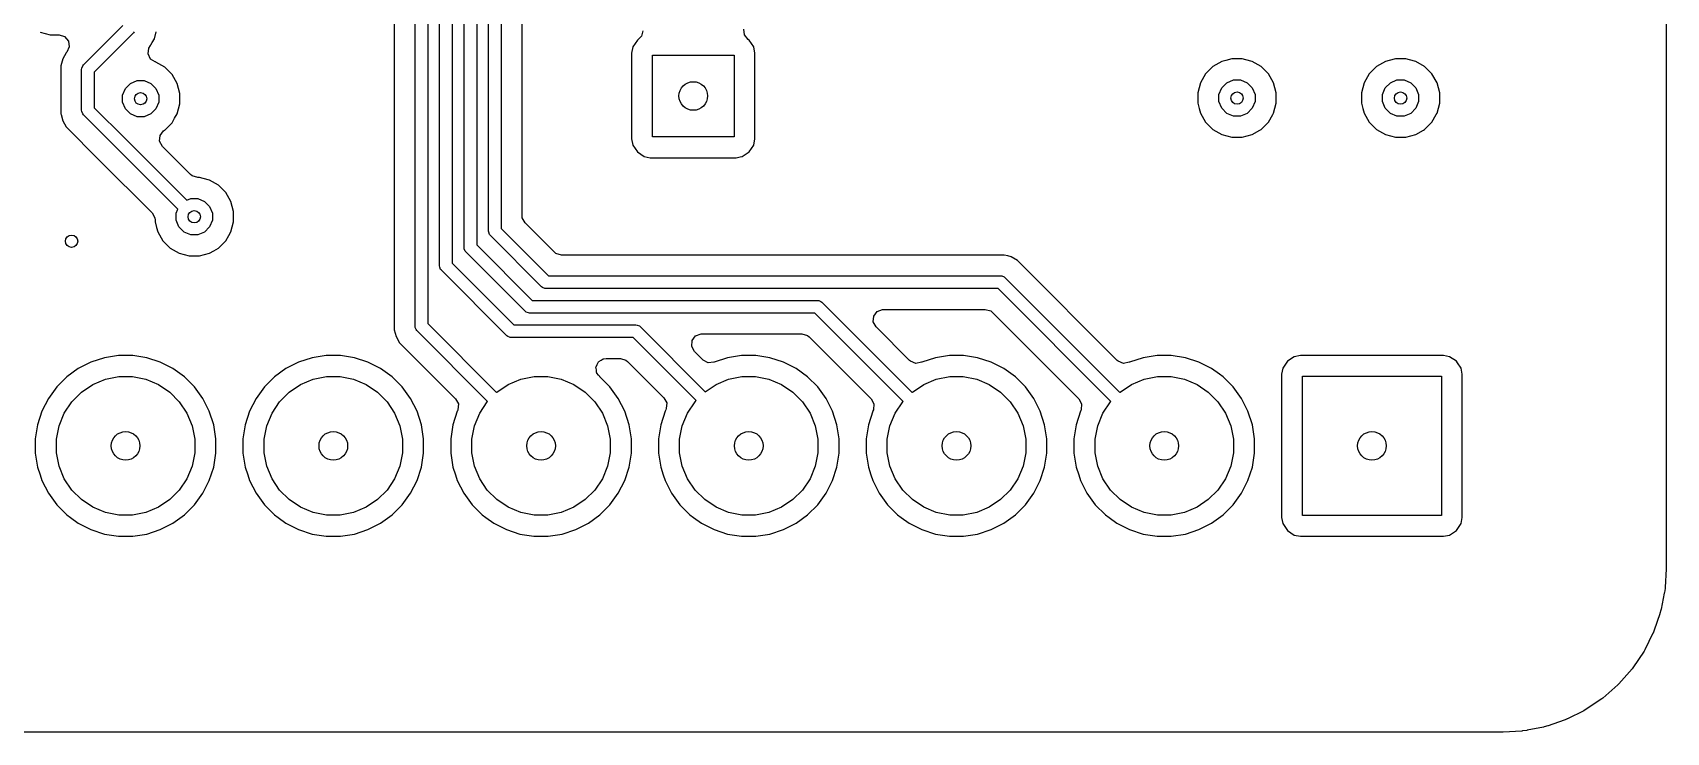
# Model space of a CAD drawing. Extents: x 2.09 to 4.51, y -4.8 to -2.93.
# Drawn here: x 3.721 to 4.508, y -4.803 to -4.467 of the extents above; entities that cross this region are included whole.
import ezdxf

# ---------------------------------------------------------------- set-up
doc = ezdxf.new("R2010")
doc.units = 0
doc.header["$MEASUREMENT"] = 0
doc.layers.add('BLACK', color=7, linetype='CONTINUOUS')

msp = doc.modelspace()

# ---------------------------------------------------------------- linework, layer by layer
at = {"layer": 'BLACK', "linetype": 'CONTINUOUS'}
for p, q in [((4.50785, -3.01197), (4.50785, -4.72425)), ((3.94087, -4.56203), (3.94087, -4.06723)), ((3.94697, -4.06597), (3.94697, -4.56077)), ((3.92908, -4.56992), (3.92908, -4.08693)), ((3.93518, -4.08567), (3.93518, -4.56866)), ((3.91728, -4.57874), (3.91728, -4.10664)), ((3.92339, -4.10537), (3.92339, -4.57748)), ((3.90549, -4.60776), (3.90549, -4.12634)), ((3.91159, -4.12508), (3.91159, -4.60649)), ((3.95699, -4.55456), (3.95699, -4.20705)), ((3.89547, -4.35094), (3.89547, -4.60604)), ((3.725, -4.46641), (3.7298, -4.4677)), ((3.74587, -4.48209), (3.76474, -4.46322)), ((3.76995, -4.46665), (3.75108, -4.48552)), ((3.77033, -4.46618), (3.76995, -4.46665)), ((3.77998, -4.46953), (3.78087, -4.46621)), ((4.01516, -4.46563), (4.01442, -4.46832)), ((4.06409, -4.4677), (4.06374, -4.46492)), ((3.7298, -4.4677), (3.7298, -4.4677)), ((3.7298, -4.4677), (3.73413, -4.4677)), ((3.73413, -4.4677), (3.73681, -4.46848)), ((3.73681, -4.46848), (3.73864, -4.4706)), ((3.73904, -4.47336), (3.73787, -4.47591)), ((3.73864, -4.4706), (3.73904, -4.47336)), ((3.77696, -4.47675), (3.77729, -4.47398)), ((3.77729, -4.47398), (3.77809, -4.4728)), ((3.77806, -4.47277), (3.77825, -4.47251)), ((3.77809, -4.4728), (3.77806, -4.47277)), ((3.77825, -4.47251), (3.77891, -4.47138)), ((3.77891, -4.47138), (3.77998, -4.46953)), ((4.01029, -4.47345), (4.00971, -4.47638)), ((4.01251, -4.47014), (4.01029, -4.47345)), ((4.01295, -4.46984), (4.01251, -4.47014)), ((4.01442, -4.46832), (4.01295, -4.46984)), ((4.06588, -4.46984), (4.06409, -4.4677)), ((4.06632, -4.47014), (4.06588, -4.46984)), ((4.06854, -4.47345), (4.06632, -4.47014)), ((4.06912, -4.47638), (4.06854, -4.47345)), ((3.73497, -4.48249), (3.73496, -4.48253)), ((3.73496, -4.48253), (3.73496, -4.50566)), ((3.73585, -4.47921), (3.73497, -4.48249)), ((3.73757, -4.47623), (3.73585, -4.47921)), ((3.73585, -4.47921), (3.73585, -4.47921)), ((3.73763, -4.47617), (3.73757, -4.47623)), ((3.73757, -4.47623), (3.73757, -4.47623)), ((3.73787, -4.47591), (3.73763, -4.47617)), ((3.74504, -4.48366), (3.74549, -4.48256)), ((3.74549, -4.48256), (3.74587, -4.48209)), ((3.77818, -4.47927), (3.77696, -4.47675)), ((3.78038, -4.48061), (3.77818, -4.47927)), ((3.78037, -4.48062), (3.78038, -4.48061)), ((3.78049, -4.48067), (3.78037, -4.48062)), ((3.78057, -4.48072), (3.78049, -4.48067)), ((3.78067, -4.48075), (3.78057, -4.48072)), ((3.78498, -4.48323), (3.78067, -4.48075)), ((3.78067, -4.48075), (3.78067, -4.48075)), ((4.00971, -4.47638), (4.00971, -4.51772)), ((4.01973, -4.51673), (4.01973, -4.47736)), ((4.01973, -4.47736), (4.0591, -4.47736)), ((4.0591, -4.47736), (4.0591, -4.51673)), ((4.06912, -4.49555), (4.06912, -4.47638)), ((4.06912, -4.47638), (4.06912, -4.47638)), ((4.06912, -4.47638), (4.06912, -4.47638)), ((4.29389, -4.48044), (4.28959, -4.48293)), ((4.29576, -4.47994), (4.29389, -4.48044)), ((4.2987, -4.47915), (4.29576, -4.47994)), ((4.30367, -4.47915), (4.2987, -4.47915)), ((4.3079, -4.48029), (4.30367, -4.47915)), ((4.30847, -4.48044), (4.3079, -4.48029)), ((4.31277, -4.48293), (4.30847, -4.48044)), ((4.37263, -4.48044), (4.36833, -4.48293)), ((4.3745, -4.47994), (4.37263, -4.48044)), ((4.37744, -4.47915), (4.3745, -4.47994)), ((4.38241, -4.47915), (4.37744, -4.47915)), ((4.38664, -4.48029), (4.38241, -4.47915)), ((4.38721, -4.48044), (4.38664, -4.48029)), ((4.39151, -4.48293), (4.38721, -4.48044)), ((3.74498, -4.48425), (3.74504, -4.48366)), ((3.74498, -4.50394), (3.74498, -4.48425)), ((3.75108, -4.48552), (3.75108, -4.50267)), ((3.76847, -4.49097), (3.77166, -4.48965)), ((3.77166, -4.48965), (3.77511, -4.48965)), ((3.77511, -4.48965), (3.77831, -4.49097)), ((3.78849, -4.48675), (3.78498, -4.48323)), ((3.78498, -4.48323), (3.78498, -4.48323)), ((3.79098, -4.49105), (3.78849, -4.48675)), ((3.78849, -4.48675), (3.78849, -4.48675)), ((4.28607, -4.48644), (4.28359, -4.49074)), ((4.28608, -4.48644), (4.28607, -4.48644)), ((4.28959, -4.48293), (4.28608, -4.48644)), ((4.28959, -4.48293), (4.28959, -4.48293)), ((4.29626, -4.49067), (4.29945, -4.48934)), ((4.29945, -4.48934), (4.30291, -4.48934)), ((4.30291, -4.48934), (4.3061, -4.49067)), ((4.31629, -4.48644), (4.31277, -4.48293)), ((4.31277, -4.48293), (4.31277, -4.48293)), ((4.31877, -4.49074), (4.31629, -4.48644)), ((4.31629, -4.48644), (4.31629, -4.48644)), ((4.36482, -4.48644), (4.36233, -4.49074)), ((4.36833, -4.48293), (4.36482, -4.48644)), ((4.36482, -4.48644), (4.36482, -4.48644)), ((4.36833, -4.48293), (4.36833, -4.48293)), ((4.375, -4.49067), (4.37819, -4.48934)), ((4.37819, -4.48934), (4.38165, -4.48934)), ((4.38165, -4.48934), (4.38484, -4.49067)), ((4.39503, -4.48644), (4.39151, -4.48293)), ((4.39151, -4.48293), (4.39151, -4.48293)), ((4.39751, -4.49074), (4.39503, -4.48644)), ((4.39503, -4.48644), (4.39503, -4.48644)), ((3.7647, -4.49661), (3.76602, -4.49342)), ((3.7647, -4.50007), (3.7647, -4.49661)), ((3.76602, -4.49342), (3.76847, -4.49097)), ((3.77831, -4.49097), (3.78075, -4.49342)), ((3.78075, -4.49342), (3.78207, -4.49661)), ((3.78207, -4.49661), (3.78207, -4.50007)), ((3.79226, -4.49585), (3.79098, -4.49105)), ((3.79098, -4.49105), (3.79098, -4.49105)), ((3.79098, -4.49105), (3.79098, -4.49105)), ((3.79226, -4.50083), (3.79226, -4.49585)), ((4.06912, -4.51772), (4.06912, -4.49555)), ((4.28295, -4.49313), (4.2823, -4.49555)), ((4.2823, -4.49555), (4.2823, -4.50052)), ((4.28359, -4.49074), (4.28295, -4.49313)), ((4.29249, -4.4963), (4.29382, -4.49311)), ((4.29249, -4.49976), (4.29249, -4.4963)), ((4.29382, -4.49311), (4.29626, -4.49067)), ((4.3061, -4.49067), (4.30855, -4.49311)), ((4.30855, -4.49311), (4.30987, -4.4963)), ((4.30987, -4.4963), (4.30987, -4.49976)), ((4.32006, -4.49555), (4.31877, -4.49074)), ((4.31877, -4.49074), (4.31877, -4.49074)), ((4.31877, -4.49074), (4.31877, -4.49074)), ((4.32006, -4.50052), (4.32006, -4.49555)), ((4.36169, -4.49313), (4.36104, -4.49555)), ((4.36104, -4.49555), (4.36104, -4.50052)), ((4.36233, -4.49074), (4.36169, -4.49313)), ((4.37123, -4.4963), (4.37256, -4.49311)), ((4.37123, -4.49976), (4.37123, -4.4963)), ((4.37256, -4.49311), (4.375, -4.49067)), ((4.38484, -4.49067), (4.38729, -4.49311)), ((4.38729, -4.49311), (4.38861, -4.4963)), ((4.38861, -4.4963), (4.38861, -4.49976)), ((4.3988, -4.49555), (4.39751, -4.49074)), ((4.39751, -4.49074), (4.39751, -4.49074)), ((4.39751, -4.49074), (4.39751, -4.49074)), ((4.3988, -4.50052), (4.3988, -4.49555)), ((3.73496, -4.50566), (3.73505, -4.506)), ((3.73505, -4.506), (3.73505, -4.506)), ((3.73505, -4.506), (3.73585, -4.50898)), ((3.74504, -4.50453), (3.74498, -4.50394)), ((3.74549, -4.50563), (3.74504, -4.50453)), ((3.74587, -4.50609), (3.74549, -4.50563)), ((3.76162, -4.52184), (3.74587, -4.50609)), ((3.75108, -4.50267), (3.76594, -4.51753)), ((3.76602, -4.50326), (3.7647, -4.50007)), ((3.76847, -4.50571), (3.76602, -4.50326)), ((3.77166, -4.50703), (3.76847, -4.50571)), ((3.77831, -4.50571), (3.77511, -4.50703)), ((3.78075, -4.50326), (3.77831, -4.50571)), ((3.78207, -4.50007), (3.78075, -4.50326)), ((3.78974, -4.50778), (3.79098, -4.50563)), ((3.79098, -4.50563), (3.79226, -4.50083)), ((3.79098, -4.50563), (3.79098, -4.50563)), ((3.79098, -4.50563), (3.79098, -4.50563)), ((4.2823, -4.50052), (4.28297, -4.50299)), ((4.28297, -4.50299), (4.28359, -4.50532)), ((4.28359, -4.50532), (4.28607, -4.50962)), ((4.29382, -4.50295), (4.29249, -4.49976)), ((4.29626, -4.5054), (4.29382, -4.50295)), ((4.29945, -4.50672), (4.29626, -4.5054)), ((4.3061, -4.5054), (4.30291, -4.50672)), ((4.30855, -4.50295), (4.3061, -4.5054)), ((4.30987, -4.49976), (4.30855, -4.50295)), ((4.31629, -4.50962), (4.31838, -4.506)), ((4.31838, -4.506), (4.31877, -4.50532)), ((4.31877, -4.50532), (4.32006, -4.50052)), ((4.31877, -4.50532), (4.31877, -4.50532)), ((4.31877, -4.50532), (4.31877, -4.50532)), ((4.36104, -4.50052), (4.36171, -4.50299)), ((4.36171, -4.50299), (4.36233, -4.50532)), ((4.36233, -4.50532), (4.36482, -4.50962)), ((4.37256, -4.50295), (4.37123, -4.49976)), ((4.375, -4.5054), (4.37256, -4.50295)), ((4.37819, -4.50672), (4.375, -4.5054)), ((4.38484, -4.5054), (4.38165, -4.50672)), ((4.38729, -4.50295), (4.38484, -4.5054)), ((4.38861, -4.49976), (4.38729, -4.50295)), ((4.39503, -4.50962), (4.39712, -4.506)), ((4.39712, -4.506), (4.39751, -4.50532)), ((4.39751, -4.50532), (4.3988, -4.50052)), ((4.39751, -4.50532), (4.39751, -4.50532)), ((4.39751, -4.50532), (4.39751, -4.50532)), ((3.73585, -4.50898), (3.73585, -4.50898)), ((3.73585, -4.50898), (3.73757, -4.51196)), ((3.73757, -4.51196), (3.73757, -4.51196)), ((3.73757, -4.51196), (3.73757, -4.51196)), ((3.73757, -4.51196), (3.75332, -4.52771)), ((3.77511, -4.50703), (3.77166, -4.50703)), ((3.78273, -4.51605), (3.78441, -4.51382)), ((3.78441, -4.51382), (3.7849, -4.51349)), ((3.7849, -4.51349), (3.78498, -4.51345)), ((3.78498, -4.51345), (3.78849, -4.50993)), ((3.78849, -4.50993), (3.78974, -4.50778)), ((4.28607, -4.50962), (4.28608, -4.50962)), ((4.28608, -4.50962), (4.28959, -4.51314)), ((4.28959, -4.51314), (4.28959, -4.51314)), ((4.28959, -4.51314), (4.28959, -4.51314)), ((4.28959, -4.51314), (4.28959, -4.51314)), ((4.28959, -4.51314), (4.28959, -4.51314)), ((4.28959, -4.51314), (4.29389, -4.51562)), ((4.30291, -4.50672), (4.29945, -4.50672)), ((4.30847, -4.51562), (4.31224, -4.51345)), ((4.31224, -4.51345), (4.31277, -4.51314)), ((4.31277, -4.51314), (4.31629, -4.50962)), ((4.36482, -4.50962), (4.36482, -4.50962)), ((4.36482, -4.50962), (4.36833, -4.51314)), ((4.36833, -4.51314), (4.36833, -4.51314)), ((4.36833, -4.51314), (4.36833, -4.51314)), ((4.36833, -4.51314), (4.36833, -4.51314)), ((4.36833, -4.51314), (4.36833, -4.51314)), ((4.36833, -4.51314), (4.37263, -4.51562)), ((4.38165, -4.50672), (4.37819, -4.50672)), ((4.38721, -4.51562), (4.39098, -4.51345)), ((4.39098, -4.51345), (4.39151, -4.51314)), ((4.39151, -4.51314), (4.39503, -4.50962)), ((3.7913, -4.55152), (3.76162, -4.52184)), ((3.76162, -4.52184), (3.76162, -4.52184)), ((3.76594, -4.51753), (3.76594, -4.51753)), ((3.76594, -4.51753), (3.79561, -4.5472)), ((3.78253, -4.51884), (3.78273, -4.51605)), ((3.78387, -4.52129), (3.78253, -4.51884)), ((3.79737, -4.53479), (3.78387, -4.52129)), ((4.00971, -4.51772), (4.00971, -4.51772)), ((4.00971, -4.51772), (4.01029, -4.52064)), ((4.01029, -4.52064), (4.01251, -4.52396)), ((4.0591, -4.51673), (4.01973, -4.51673)), ((4.06632, -4.52396), (4.06854, -4.52064)), ((4.06854, -4.52064), (4.06912, -4.51772)), ((4.29389, -4.51562), (4.29389, -4.51562)), ((4.29389, -4.51562), (4.29389, -4.51562)), ((4.29389, -4.51562), (4.2987, -4.51691)), ((4.2987, -4.51691), (4.2987, -4.51691)), ((4.2987, -4.51691), (4.30367, -4.51691)), ((4.30367, -4.51691), (4.30847, -4.51562)), ((4.30367, -4.51691), (4.30367, -4.51691)), ((4.30847, -4.51562), (4.30847, -4.51562)), ((4.30847, -4.51562), (4.30847, -4.51562)), ((4.37263, -4.51562), (4.37263, -4.51562)), ((4.37263, -4.51562), (4.37263, -4.51562)), ((4.37263, -4.51562), (4.37744, -4.51691)), ((4.37744, -4.51691), (4.37744, -4.51691)), ((4.37744, -4.51691), (4.38241, -4.51691)), ((4.38241, -4.51691), (4.38721, -4.51562)), ((4.38241, -4.51691), (4.38241, -4.51691)), ((4.38721, -4.51562), (4.38721, -4.51562)), ((4.38721, -4.51562), (4.38721, -4.51562)), ((3.75332, -4.52771), (3.77888, -4.55327)), ((4.01251, -4.52396), (4.01582, -4.52617)), ((4.01582, -4.52617), (4.01582, -4.52617)), ((4.01582, -4.52617), (4.01874, -4.52675)), ((4.01874, -4.52675), (4.06009, -4.52675)), ((4.06009, -4.52675), (4.06203, -4.52637)), ((4.06009, -4.52675), (4.06009, -4.52675)), ((4.06009, -4.52675), (4.06009, -4.52675)), ((4.06203, -4.52637), (4.06301, -4.52617)), ((4.06301, -4.52617), (4.06632, -4.52396)), ((3.79819, -4.53545), (3.79737, -4.53479)), ((3.80087, -4.53624), (3.79819, -4.53545)), ((3.8017, -4.53624), (3.80087, -4.53624)), ((3.80589, -4.53736), (3.8017, -4.53624)), ((3.8017, -4.53624), (3.8017, -4.53624)), ((3.8065, -4.53753), (3.80589, -4.53736)), ((3.8108, -4.54001), (3.8065, -4.53753)), ((3.81432, -4.54353), (3.8108, -4.54001)), ((3.8108, -4.54001), (3.8108, -4.54001)), ((3.8168, -4.54783), (3.81432, -4.54353)), ((3.81432, -4.54353), (3.81432, -4.54353)), ((3.77888, -4.55327), (3.78022, -4.55573)), ((3.79052, -4.55339), (3.7913, -4.55152)), ((3.79052, -4.55685), (3.79052, -4.55339)), ((3.79561, -4.5472), (3.79748, -4.54643)), ((3.79748, -4.54643), (3.80094, -4.54643)), ((3.80094, -4.54643), (3.80413, -4.54775)), ((3.80413, -4.54775), (3.80658, -4.5502)), ((3.80658, -4.5502), (3.8079, -4.55339)), ((3.8079, -4.55339), (3.8079, -4.55685)), ((3.81809, -4.55263), (3.8168, -4.54783)), ((3.8168, -4.54783), (3.8168, -4.54783)), ((3.8168, -4.54783), (3.8168, -4.54783)), ((3.81809, -4.5576), (3.81809, -4.55263)), ((3.78022, -4.55573), (3.78033, -4.55678)), ((3.78033, -4.55678), (3.78033, -4.5576)), ((3.78033, -4.5576), (3.78108, -4.56037)), ((3.78108, -4.56037), (3.78162, -4.5624)), ((3.79185, -4.56004), (3.79052, -4.55685)), ((3.79429, -4.56248), (3.79185, -4.56004)), ((3.80658, -4.56004), (3.80413, -4.56248)), ((3.8079, -4.55685), (3.80658, -4.56004)), ((3.8168, -4.5624), (3.81809, -4.5576)), ((3.94697, -4.56077), (3.96977, -4.58356)), ((3.9571, -4.55561), (3.95699, -4.55456)), ((3.95844, -4.55807), (3.9571, -4.55561)), ((3.97247, -4.57209), (3.95844, -4.55807)), ((3.78162, -4.5624), (3.78411, -4.56671)), ((3.78411, -4.56671), (3.78411, -4.56671)), ((3.78411, -4.56671), (3.78762, -4.57022)), ((3.79748, -4.56381), (3.79429, -4.56248)), ((3.80094, -4.56381), (3.79748, -4.56381)), ((3.80413, -4.56248), (3.80094, -4.56381)), ((3.8108, -4.57022), (3.81432, -4.56671)), ((3.81432, -4.56671), (3.81582, -4.56411)), ((3.81582, -4.56411), (3.8168, -4.5624)), ((3.8168, -4.5624), (3.8168, -4.5624)), ((3.8168, -4.5624), (3.8168, -4.5624)), ((3.93518, -4.56866), (3.96189, -4.59537)), ((3.94093, -4.56262), (3.94087, -4.56203)), ((3.94138, -4.56372), (3.94093, -4.56262)), ((3.94176, -4.56419), (3.94138, -4.56372)), ((3.96635, -4.58877), (3.94176, -4.56419)), ((3.78762, -4.57022), (3.78762, -4.57022)), ((3.78762, -4.57022), (3.78762, -4.57022)), ((3.78762, -4.57022), (3.78762, -4.57022)), ((3.78762, -4.57022), (3.78762, -4.57022)), ((3.78762, -4.57022), (3.79193, -4.57271)), ((3.79193, -4.57271), (3.79193, -4.57271)), ((3.79193, -4.57271), (3.79193, -4.57271)), ((3.79193, -4.57271), (3.79673, -4.574)), ((3.79673, -4.574), (3.79673, -4.574)), ((3.79673, -4.574), (3.8017, -4.574)), ((3.8017, -4.574), (3.8065, -4.57271)), ((3.8017, -4.574), (3.8017, -4.574)), ((3.8065, -4.57271), (3.80865, -4.57147)), ((3.8065, -4.57271), (3.8065, -4.57271)), ((3.8065, -4.57271), (3.8065, -4.57271)), ((3.80865, -4.57147), (3.8108, -4.57022)), ((3.92913, -4.57052), (3.92908, -4.56992)), ((3.92959, -4.57162), (3.92913, -4.57052)), ((3.92997, -4.57208), (3.92959, -4.57162)), ((3.95847, -4.60058), (3.92997, -4.57208)), ((3.97329, -4.57276), (3.97247, -4.57209)), ((3.97597, -4.57354), (3.97329, -4.57276)), ((4.18912, -4.57354), (3.97597, -4.57354)), ((4.19078, -4.57399), (4.18912, -4.57354)), ((4.18912, -4.57354), (4.18912, -4.57354)), ((4.19245, -4.57443), (4.19078, -4.57399)), ((4.19078, -4.57399), (4.19078, -4.57399)), ((4.19543, -4.57615), (4.19245, -4.57443)), ((4.19245, -4.57443), (4.19245, -4.57443)), ((4.24351, -4.62424), (4.19543, -4.57615)), ((4.19543, -4.57615), (4.19543, -4.57615)), ((3.91734, -4.57934), (3.91728, -4.57874)), ((3.9178, -4.58044), (3.91734, -4.57934)), ((3.91818, -4.5809), (3.9178, -4.58044)), ((3.94965, -4.61237), (3.91818, -4.5809)), ((3.92339, -4.57748), (3.95307, -4.60717)), ((3.96977, -4.58356), (4.1874, -4.58356)), ((4.1874, -4.58356), (4.188, -4.58362)), ((4.188, -4.58362), (4.1891, -4.58408)), ((4.1891, -4.58408), (4.18956, -4.58446)), ((4.18956, -4.58446), (4.24475, -4.63965)), ((3.96681, -4.58915), (3.96635, -4.58877)), ((3.96791, -4.58961), (3.96681, -4.58915)), ((3.9685, -4.58967), (3.96791, -4.58961)), ((4.18614, -4.58967), (3.9685, -4.58967)), ((4.24044, -4.64396), (4.18614, -4.58967)), ((3.95893, -4.60096), (3.95847, -4.60058)), ((3.96189, -4.59537), (4.09921, -4.59537)), ((4.09921, -4.59537), (4.09981, -4.59543)), ((4.09981, -4.59543), (4.10091, -4.59589)), ((4.10091, -4.59589), (4.10137, -4.59627)), ((4.10137, -4.59627), (4.14475, -4.63965)), ((4.12629, -4.60291), (4.12796, -4.60067)), ((4.12796, -4.60067), (4.13058, -4.5997)), ((4.13058, -4.5997), (4.13093, -4.59969)), ((4.13093, -4.59969), (4.17993, -4.59969)), ((4.17993, -4.59969), (4.18261, -4.60047)), ((4.18261, -4.60047), (4.18344, -4.60114)), ((3.89547, -4.60604), (3.89547, -4.60948)), ((3.90555, -4.60835), (3.90549, -4.60776)), ((3.90601, -4.60945), (3.90555, -4.60835)), ((3.91159, -4.60649), (3.94475, -4.63965)), ((3.95307, -4.60717), (4.01179, -4.60717)), ((3.96003, -4.60142), (3.95893, -4.60096)), ((3.96063, -4.60148), (3.96003, -4.60142)), ((4.09795, -4.60148), (3.96063, -4.60148)), ((4.01179, -4.60717), (4.01239, -4.60722)), ((4.01239, -4.60722), (4.01349, -4.60768)), ((4.01349, -4.60768), (4.01395, -4.60806)), ((4.01395, -4.60806), (4.04519, -4.6393)), ((4.14044, -4.64396), (4.09795, -4.60148)), ((4.12609, -4.6057), (4.12629, -4.60291)), ((4.12743, -4.60815), (4.12609, -4.6057)), ((4.14351, -4.62424), (4.12743, -4.60815)), ((4.18344, -4.60114), (4.22502, -4.64272)), ((3.89547, -4.60948), (3.89636, -4.6128)), ((3.89636, -4.6128), (3.89636, -4.6128)), ((3.89636, -4.6128), (3.89808, -4.61578)), ((3.89808, -4.61578), (3.89808, -4.61578)), ((3.89808, -4.61578), (3.89808, -4.61578)), ((3.89808, -4.61578), (3.91283, -4.63052)), ((3.90639, -4.60991), (3.90601, -4.60945)), ((3.94044, -4.64396), (3.90639, -4.60991)), ((3.95011, -4.61275), (3.94965, -4.61237)), ((3.95089, -4.61308), (3.95011, -4.61275)), ((3.95011, -4.61275), (3.95011, -4.61275)), ((3.95121, -4.61321), (3.95089, -4.61308)), ((3.95181, -4.61327), (3.95121, -4.61321)), ((3.95121, -4.61321), (3.95121, -4.61321)), ((4.01053, -4.61327), (3.95181, -4.61327)), ((4.04083, -4.64357), (4.01053, -4.61327)), ((4.03868, -4.61751), (4.03888, -4.61472)), ((4.03888, -4.61472), (4.04056, -4.61249)), ((4.04056, -4.61249), (4.04318, -4.61151)), ((4.04318, -4.61151), (4.04353, -4.6115)), ((4.04353, -4.6115), (4.09174, -4.6115)), ((4.09174, -4.6115), (4.09443, -4.61228)), ((4.09443, -4.61228), (4.09525, -4.61295)), ((4.09525, -4.61295), (4.12502, -4.64272)), ((3.75596, -4.62294), (3.74945, -4.62506)), ((3.76272, -4.62187), (3.75596, -4.62294)), ((3.75596, -4.62294), (3.75596, -4.62294)), ((3.75596, -4.62294), (3.75596, -4.62294)), ((3.76956, -4.62187), (3.76272, -4.62187)), ((3.77632, -4.62294), (3.76956, -4.62187)), ((3.78283, -4.62506), (3.77632, -4.62294)), ((3.77632, -4.62294), (3.77632, -4.62294)), ((3.77632, -4.62294), (3.77632, -4.62294)), ((3.85596, -4.62294), (3.84945, -4.62506)), ((3.86272, -4.62187), (3.85596, -4.62294)), ((3.85596, -4.62294), (3.85596, -4.62294)), ((3.85596, -4.62294), (3.85596, -4.62294)), ((3.86956, -4.62187), (3.86272, -4.62187)), ((3.87632, -4.62294), (3.86956, -4.62187)), ((3.88283, -4.62506), (3.87632, -4.62294)), ((3.87632, -4.62294), (3.87632, -4.62294)), ((3.87632, -4.62294), (3.87632, -4.62294)), ((3.99393, -4.62479), (3.99503, -4.62417)), ((3.99503, -4.62417), (3.99609, -4.62349)), ((3.99609, -4.62349), (3.99629, -4.62346)), ((3.99629, -4.62346), (3.99636, -4.62342)), ((3.99636, -4.62342), (3.99749, -4.62329)), ((3.99749, -4.62329), (4.00432, -4.62329)), ((4.00432, -4.62329), (4.007, -4.62408)), ((4.007, -4.62408), (4.00783, -4.62474)), ((4.04002, -4.61996), (4.03868, -4.61751)), ((4.04404, -4.62398), (4.04002, -4.61996)), ((4.04417, -4.6241), (4.04404, -4.62398)), ((4.04667, -4.62536), (4.04417, -4.6241)), ((4.05596, -4.62294), (4.04945, -4.62506)), ((4.06272, -4.62187), (4.05596, -4.62294)), ((4.05596, -4.62294), (4.05596, -4.62294)), ((4.05596, -4.62294), (4.05596, -4.62294)), ((4.06956, -4.62187), (4.06272, -4.62187)), ((4.07632, -4.62294), (4.06956, -4.62187)), ((4.08283, -4.62506), (4.07632, -4.62294)), ((4.07632, -4.62294), (4.07632, -4.62294)), ((4.07632, -4.62294), (4.07632, -4.62294)), ((4.14393, -4.62461), (4.14351, -4.62424)), ((4.15596, -4.62294), (4.14945, -4.62506)), ((4.16272, -4.62187), (4.15596, -4.62294)), ((4.15596, -4.62294), (4.15596, -4.62294)), ((4.15596, -4.62294), (4.15596, -4.62294)), ((4.16956, -4.62187), (4.16272, -4.62187)), ((4.17632, -4.62294), (4.16956, -4.62187)), ((4.18283, -4.62506), (4.17632, -4.62294)), ((4.17632, -4.62294), (4.17632, -4.62294)), ((4.17632, -4.62294), (4.17632, -4.62294)), ((4.24393, -4.62461), (4.24351, -4.62424)), ((4.25596, -4.62294), (4.24945, -4.62506)), ((4.26272, -4.62187), (4.25596, -4.62294)), ((4.25596, -4.62294), (4.25596, -4.62294)), ((4.25596, -4.62294), (4.25596, -4.62294)), ((4.26956, -4.62187), (4.26272, -4.62187)), ((4.27632, -4.62294), (4.26956, -4.62187)), ((4.28283, -4.62506), (4.27632, -4.62294)), ((4.27632, -4.62294), (4.27632, -4.62294)), ((4.27632, -4.62294), (4.27632, -4.62294)), ((4.32877, -4.62245), (4.32545, -4.62467)), ((4.33169, -4.62187), (4.32877, -4.62245)), ((4.40059, -4.62187), (4.33169, -4.62187)), ((4.33169, -4.62187), (4.33169, -4.62187)), ((4.40352, -4.62245), (4.40059, -4.62187)), ((4.40683, -4.62467), (4.40352, -4.62245)), ((3.74335, -4.62816), (3.73781, -4.63219)), ((3.74945, -4.62506), (3.74335, -4.62816)), ((3.74945, -4.62506), (3.74945, -4.62506)), ((3.75643, -4.63333), (3.76286, -4.63205)), ((3.76286, -4.63205), (3.76942, -4.63205)), ((3.76942, -4.63205), (3.77586, -4.63333)), ((3.78893, -4.62816), (3.78283, -4.62506)), ((3.78283, -4.62506), (3.78283, -4.62506)), ((3.78283, -4.62506), (3.78283, -4.62506)), ((3.79447, -4.63219), (3.78893, -4.62816)), ((3.78893, -4.62816), (3.78893, -4.62816)), ((3.78893, -4.62816), (3.78893, -4.62816)), ((3.84335, -4.62816), (3.83781, -4.63219)), ((3.84945, -4.62506), (3.84335, -4.62816)), ((3.84945, -4.62506), (3.84945, -4.62506)), ((3.85643, -4.63333), (3.86286, -4.63205)), ((3.86286, -4.63205), (3.86942, -4.63205)), ((3.86942, -4.63205), (3.87586, -4.63333)), ((3.88893, -4.62816), (3.88283, -4.62506)), ((3.88283, -4.62506), (3.88283, -4.62506)), ((3.88283, -4.62506), (3.88283, -4.62506)), ((3.89447, -4.63219), (3.88893, -4.62816)), ((3.88893, -4.62816), (3.88893, -4.62816)), ((3.88893, -4.62816), (3.88893, -4.62816)), ((3.91283, -4.63052), (3.92502, -4.64272)), ((3.95643, -4.63333), (3.96286, -4.63205)), ((3.96286, -4.63205), (3.96942, -4.63205)), ((3.96942, -4.63205), (3.97586, -4.63333)), ((3.99258, -4.62754), (3.99264, -4.62741)), ((3.99276, -4.62879), (3.99258, -4.62754)), ((3.99263, -4.62726), (3.99322, -4.62615)), ((3.99264, -4.62741), (3.99263, -4.62726)), ((3.99287, -4.63005), (3.99276, -4.62879)), ((3.99296, -4.63016), (3.99287, -4.63005)), ((3.99298, -4.63031), (3.99296, -4.63016)), ((3.9938, -4.63126), (3.99298, -4.63031)), ((3.99322, -4.62615), (3.99374, -4.625)), ((3.99374, -4.625), (3.99386, -4.62492)), ((3.99437, -4.632), (3.9938, -4.63126)), ((3.99386, -4.62492), (3.99393, -4.62479)), ((3.99432, -4.63206), (3.99437, -4.632)), ((3.99447, -4.63219), (3.99432, -4.63206)), ((4.00783, -4.62474), (4.02529, -4.6422)), ((4.04925, -4.62508), (4.04667, -4.62536)), ((4.04926, -4.62512), (4.04925, -4.62508)), ((4.04944, -4.62506), (4.04926, -4.62512)), ((4.04945, -4.62506), (4.04944, -4.62506)), ((4.04945, -4.62506), (4.04945, -4.62506)), ((4.05643, -4.63333), (4.06286, -4.63205)), ((4.06286, -4.63205), (4.06942, -4.63205)), ((4.06942, -4.63205), (4.07586, -4.63333)), ((4.08893, -4.62816), (4.08283, -4.62506)), ((4.08283, -4.62506), (4.08283, -4.62506)), ((4.08283, -4.62506), (4.08283, -4.62506)), ((4.09447, -4.63219), (4.08893, -4.62816)), ((4.08893, -4.62816), (4.08893, -4.62816)), ((4.08893, -4.62816), (4.08893, -4.62816)), ((4.14652, -4.62566), (4.14393, -4.62461)), ((4.14927, -4.62515), (4.14652, -4.62566)), ((4.14945, -4.62506), (4.14927, -4.62515)), ((4.14945, -4.62506), (4.14945, -4.62506)), ((4.15643, -4.63333), (4.16286, -4.63205)), ((4.16286, -4.63205), (4.16942, -4.63205)), ((4.16942, -4.63205), (4.17586, -4.63333)), ((4.18893, -4.62816), (4.18283, -4.62506)), ((4.18283, -4.62506), (4.18283, -4.62506)), ((4.18283, -4.62506), (4.18283, -4.62506)), ((4.19447, -4.63219), (4.18893, -4.62816)), ((4.18893, -4.62816), (4.18893, -4.62816)), ((4.18893, -4.62816), (4.18893, -4.62816)), ((4.24652, -4.62566), (4.24393, -4.62461)), ((4.24927, -4.62515), (4.24652, -4.62566)), ((4.24945, -4.62506), (4.24927, -4.62515)), ((4.24945, -4.62506), (4.24945, -4.62506)), ((4.25643, -4.63333), (4.26286, -4.63205)), ((4.26286, -4.63205), (4.26942, -4.63205)), ((4.26942, -4.63205), (4.27586, -4.63333)), ((4.28893, -4.62816), (4.28283, -4.62506)), ((4.28283, -4.62506), (4.28283, -4.62506)), ((4.28283, -4.62506), (4.28283, -4.62506)), ((4.2927, -4.6309), (4.28893, -4.62816)), ((4.28893, -4.62816), (4.28893, -4.62816)), ((4.28893, -4.62816), (4.28893, -4.62816)), ((4.29447, -4.63219), (4.2927, -4.6309)), ((4.32324, -4.62798), (4.32266, -4.6309)), ((4.32266, -4.6309), (4.32266, -4.69981)), ((4.32545, -4.62467), (4.32324, -4.62798)), ((4.33268, -4.69882), (4.33268, -4.63189)), ((4.33268, -4.63189), (4.39961, -4.63189)), ((4.39961, -4.63189), (4.39961, -4.69882)), ((4.40729, -4.62536), (4.40683, -4.62467)), ((4.40683, -4.62467), (4.40683, -4.62467)), ((4.40904, -4.62798), (4.40729, -4.62536)), ((4.40963, -4.6309), (4.40904, -4.62798)), ((4.40963, -4.69981), (4.40963, -4.6309)), ((4.40963, -4.6309), (4.40963, -4.6309)), ((4.40963, -4.6309), (4.40963, -4.6309)), ((3.73297, -4.63703), (3.72895, -4.64256)), ((3.73781, -4.63219), (3.73297, -4.63703)), ((3.74027, -4.64412), (3.74491, -4.63949)), ((3.74491, -4.63949), (3.75037, -4.63584)), ((3.75037, -4.63584), (3.75643, -4.63333)), ((3.77586, -4.63333), (3.78192, -4.63584)), ((3.78192, -4.63584), (3.78737, -4.63949)), ((3.78737, -4.63949), (3.79201, -4.64412)), ((3.79931, -4.63703), (3.79447, -4.63219)), ((3.80333, -4.64256), (3.79931, -4.63703)), ((3.79931, -4.63703), (3.79931, -4.63703)), ((3.83297, -4.63703), (3.82895, -4.64256)), ((3.83781, -4.63219), (3.83297, -4.63703)), ((3.84027, -4.64412), (3.84491, -4.63949)), ((3.84491, -4.63949), (3.85037, -4.63584)), ((3.85037, -4.63584), (3.85643, -4.63333)), ((3.87586, -4.63333), (3.88192, -4.63584)), ((3.88192, -4.63584), (3.88737, -4.63949)), ((3.88737, -4.63949), (3.89201, -4.64412)), ((3.89931, -4.63703), (3.89447, -4.63219)), ((3.90333, -4.64256), (3.89931, -4.63703)), ((3.89931, -4.63703), (3.89931, -4.63703)), ((3.94475, -4.63965), (3.94491, -4.63949)), ((3.94491, -4.63949), (3.95037, -4.63584)), ((3.95037, -4.63584), (3.95643, -4.63333)), ((3.97586, -4.63333), (3.98192, -4.63584)), ((3.98192, -4.63584), (3.98737, -4.63949)), ((3.98737, -4.63949), (3.99201, -4.64412)), ((3.99931, -4.63703), (3.99447, -4.63219)), ((4.00333, -4.64256), (3.99931, -4.63703)), ((3.99931, -4.63703), (3.99931, -4.63703)), ((4.04519, -4.6393), (4.05037, -4.63584)), ((4.05037, -4.63584), (4.05643, -4.63333)), ((4.07586, -4.63333), (4.08192, -4.63584)), ((4.08192, -4.63584), (4.08737, -4.63949)), ((4.08737, -4.63949), (4.09201, -4.64412)), ((4.09931, -4.63703), (4.09447, -4.63219)), ((4.10333, -4.64256), (4.09931, -4.63703)), ((4.09931, -4.63703), (4.09931, -4.63703)), ((4.14475, -4.63965), (4.14491, -4.63949)), ((4.14491, -4.63949), (4.15037, -4.63584)), ((4.15037, -4.63584), (4.15643, -4.63333)), ((4.17586, -4.63333), (4.18192, -4.63584)), ((4.18192, -4.63584), (4.18737, -4.63949)), ((4.18737, -4.63949), (4.19201, -4.64412)), ((4.19931, -4.63703), (4.19447, -4.63219)), ((4.20333, -4.64256), (4.19931, -4.63703)), ((4.19931, -4.63703), (4.19931, -4.63703)), ((4.24475, -4.63965), (4.24491, -4.63949)), ((4.24491, -4.63949), (4.25037, -4.63584)), ((4.25037, -4.63584), (4.25643, -4.63333)), ((4.27586, -4.63333), (4.28192, -4.63584)), ((4.28192, -4.63584), (4.28737, -4.63949)), ((4.28737, -4.63949), (4.29201, -4.64412)), ((4.29931, -4.63703), (4.29447, -4.63219)), ((4.30333, -4.64256), (4.29931, -4.63703)), ((4.29931, -4.63703), (4.29931, -4.63703)), ((3.72895, -4.64256), (3.72584, -4.64866)), ((3.73663, -4.64958), (3.74027, -4.64412)), ((3.79201, -4.64412), (3.79565, -4.64958)), ((3.80644, -4.64866), (3.80333, -4.64256)), ((3.82895, -4.64256), (3.82584, -4.64866)), ((3.83663, -4.64958), (3.84027, -4.64412)), ((3.89201, -4.64412), (3.89565, -4.64958)), ((3.90644, -4.64866), (3.90333, -4.64256)), ((3.92502, -4.64272), (3.92636, -4.64517)), ((3.92636, -4.64517), (3.92616, -4.64796)), ((3.93663, -4.64958), (3.94027, -4.64412)), ((3.94027, -4.64412), (3.94044, -4.64396)), ((3.99201, -4.64412), (3.99565, -4.64958)), ((4.00644, -4.64866), (4.00333, -4.64256)), ((4.02529, -4.6422), (4.02663, -4.64465)), ((4.02643, -4.64744), (4.0262, -4.64796)), ((4.02663, -4.64465), (4.02643, -4.64744)), ((4.03663, -4.64958), (4.04027, -4.64412)), ((4.04027, -4.64412), (4.04083, -4.64357)), ((4.09201, -4.64412), (4.09565, -4.64958)), ((4.10644, -4.64866), (4.10333, -4.64256)), ((4.12502, -4.64272), (4.12636, -4.64517)), ((4.12636, -4.64517), (4.12616, -4.64796)), ((4.13663, -4.64958), (4.14027, -4.64412)), ((4.14027, -4.64412), (4.14044, -4.64396)), ((4.19201, -4.64412), (4.19565, -4.64958)), ((4.20644, -4.64866), (4.20333, -4.64256)), ((4.22502, -4.64272), (4.22636, -4.64517)), ((4.22636, -4.64517), (4.22616, -4.64796)), ((4.23663, -4.64958), (4.24027, -4.64412)), ((4.24027, -4.64412), (4.24044, -4.64396)), ((4.29201, -4.64412), (4.29565, -4.64958)), ((4.30644, -4.64866), (4.30333, -4.64256)), ((3.72373, -4.65517), (3.72266, -4.66193)), ((3.72584, -4.64866), (3.72373, -4.65517)), ((3.72373, -4.65517), (3.72373, -4.65517)), ((3.72373, -4.65517), (3.72373, -4.65517)), ((3.72584, -4.64866), (3.72584, -4.64866)), ((3.73284, -4.66207), (3.73412, -4.65564)), ((3.73412, -4.65564), (3.73663, -4.64958)), ((3.79565, -4.64958), (3.79817, -4.65564)), ((3.79817, -4.65564), (3.79945, -4.66207)), ((3.80856, -4.65517), (3.80644, -4.64866)), ((3.80963, -4.66193), (3.80856, -4.65517)), ((3.82373, -4.65517), (3.82266, -4.66193)), ((3.82584, -4.64866), (3.82373, -4.65517)), ((3.82373, -4.65517), (3.82373, -4.65517)), ((3.82373, -4.65517), (3.82373, -4.65517)), ((3.82584, -4.64866), (3.82584, -4.64866)), ((3.83284, -4.66207), (3.83412, -4.65564)), ((3.83412, -4.65564), (3.83663, -4.64958)), ((3.89565, -4.64958), (3.89817, -4.65564)), ((3.89817, -4.65564), (3.89945, -4.66207)), ((3.90856, -4.65517), (3.90644, -4.64866)), ((3.90963, -4.66193), (3.90856, -4.65517)), ((3.92373, -4.65517), (3.92266, -4.66193)), ((3.92584, -4.64866), (3.92373, -4.65517)), ((3.92373, -4.65517), (3.92373, -4.65517)), ((3.92373, -4.65517), (3.92373, -4.65517)), ((3.92594, -4.64848), (3.92584, -4.64866)), ((3.92616, -4.64796), (3.92594, -4.64848)), ((3.93284, -4.66207), (3.93412, -4.65564)), ((3.93412, -4.65564), (3.93663, -4.64958)), ((3.99565, -4.64958), (3.99817, -4.65564)), ((3.99817, -4.65564), (3.99945, -4.66207)), ((4.00856, -4.65517), (4.00644, -4.64866)), ((4.00963, -4.66193), (4.00856, -4.65517)), ((4.02373, -4.65517), (4.02266, -4.66193)), ((4.02584, -4.64866), (4.02373, -4.65517)), ((4.02373, -4.65517), (4.02373, -4.65517)), ((4.02373, -4.65517), (4.02373, -4.65517)), ((4.0262, -4.64796), (4.02584, -4.64866)), ((4.02584, -4.64866), (4.02584, -4.64866)), ((4.03284, -4.66207), (4.03412, -4.65564)), ((4.03412, -4.65564), (4.03663, -4.64958)), ((4.09565, -4.64958), (4.09817, -4.65564)), ((4.09817, -4.65564), (4.09945, -4.66207)), ((4.10856, -4.65517), (4.10644, -4.64866)), ((4.10963, -4.66193), (4.10856, -4.65517)), ((4.12373, -4.65517), (4.12266, -4.66193)), ((4.12584, -4.64866), (4.12373, -4.65517)), ((4.12373, -4.65517), (4.12373, -4.65517)), ((4.12373, -4.65517), (4.12373, -4.65517)), ((4.12594, -4.64848), (4.12584, -4.64866)), ((4.12584, -4.64866), (4.12584, -4.64866)), ((4.12616, -4.64796), (4.12594, -4.64848)), ((4.13284, -4.66207), (4.13412, -4.65564)), ((4.13412, -4.65564), (4.13663, -4.64958)), ((4.19565, -4.64958), (4.19817, -4.65564)), ((4.19817, -4.65564), (4.19945, -4.66207)), ((4.20856, -4.65517), (4.20644, -4.64866)), ((4.20963, -4.66193), (4.20856, -4.65517)), ((4.22373, -4.65517), (4.22266, -4.66193)), ((4.22584, -4.64866), (4.22373, -4.65517)), ((4.22373, -4.65517), (4.22373, -4.65517)), ((4.22373, -4.65517), (4.22373, -4.65517)), ((4.22594, -4.64848), (4.22584, -4.64866)), ((4.22584, -4.64866), (4.22584, -4.64866)), ((4.22616, -4.64796), (4.22594, -4.64848)), ((4.23284, -4.66207), (4.23412, -4.65564)), ((4.23412, -4.65564), (4.23663, -4.64958)), ((4.29565, -4.64958), (4.29817, -4.65564)), ((4.29817, -4.65564), (4.29945, -4.66207)), ((4.30856, -4.65517), (4.30644, -4.64866)), ((4.30963, -4.66193), (4.30856, -4.65517)), ((3.72266, -4.66193), (3.72266, -4.66878)), ((3.73284, -4.66863), (3.73284, -4.66207)), ((3.79945, -4.66207), (3.79945, -4.66863)), ((3.80963, -4.66878), (3.80963, -4.66193)), ((3.82266, -4.66193), (3.82266, -4.66878)), ((3.83284, -4.66863), (3.83284, -4.66207)), ((3.89945, -4.66207), (3.89945, -4.66863)), ((3.90963, -4.66878), (3.90963, -4.66193)), ((3.92266, -4.66193), (3.92266, -4.66878)), ((3.93284, -4.66863), (3.93284, -4.66207)), ((3.99945, -4.66207), (3.99945, -4.66863)), ((4.00963, -4.66878), (4.00963, -4.66193)), ((4.02266, -4.66193), (4.02266, -4.66878)), ((4.03284, -4.66863), (4.03284, -4.66207)), ((4.09945, -4.66207), (4.09945, -4.66863)), ((4.10963, -4.66878), (4.10963, -4.66193)), ((4.12266, -4.66193), (4.12266, -4.66878)), ((4.13284, -4.66863), (4.13284, -4.66207)), ((4.19945, -4.66207), (4.19945, -4.66863)), ((4.20963, -4.66878), (4.20963, -4.66193)), ((4.22266, -4.66193), (4.22266, -4.66878)), ((4.23284, -4.66863), (4.23284, -4.66207)), ((4.29945, -4.66207), (4.29945, -4.66863)), ((4.30963, -4.66878), (4.30963, -4.66193)), ((3.72266, -4.66878), (3.72373, -4.67554)), ((3.73412, -4.67507), (3.73284, -4.66863)), ((3.79945, -4.66863), (3.79817, -4.67507)), ((3.80856, -4.67554), (3.80963, -4.66878)), ((3.82266, -4.66878), (3.82373, -4.67554)), ((3.83412, -4.67507), (3.83284, -4.66863)), ((3.89945, -4.66863), (3.89817, -4.67507)), ((3.90856, -4.67554), (3.90963, -4.66878)), ((3.92266, -4.66878), (3.92373, -4.67554)), ((3.93412, -4.67507), (3.93284, -4.66863)), ((3.99945, -4.66863), (3.99817, -4.67507)), ((4.00856, -4.67554), (4.00963, -4.66878)), ((4.02266, -4.66878), (4.02373, -4.67554)), ((4.03412, -4.67507), (4.03284, -4.66863)), ((4.09945, -4.66863), (4.09817, -4.67507)), ((4.10856, -4.67554), (4.10963, -4.66878)), ((4.12266, -4.66878), (4.12373, -4.67554)), ((4.13412, -4.67507), (4.13284, -4.66863)), ((4.19945, -4.66863), (4.19817, -4.67507)), ((4.20856, -4.67554), (4.20963, -4.66878)), ((4.22266, -4.66878), (4.22373, -4.67554)), ((4.23412, -4.67507), (4.23284, -4.66863)), ((4.29945, -4.66863), (4.29817, -4.67507)), ((4.30856, -4.67554), (4.30963, -4.66878)), ((3.72373, -4.67554), (3.72373, -4.67554)), ((3.72373, -4.67554), (3.72497, -4.67936)), ((3.73663, -4.68113), (3.73412, -4.67507)), ((3.79817, -4.67507), (3.79565, -4.68113)), ((3.80644, -4.68205), (3.80856, -4.67554)), ((3.82373, -4.67554), (3.82373, -4.67554)), ((3.82373, -4.67554), (3.82497, -4.67936)), ((3.83663, -4.68113), (3.83412, -4.67507)), ((3.89817, -4.67507), (3.89565, -4.68113)), ((3.90644, -4.68205), (3.90856, -4.67554)), ((3.92373, -4.67554), (3.92373, -4.67554)), ((3.92373, -4.67554), (3.92497, -4.67936)), ((3.93663, -4.68113), (3.93412, -4.67507)), ((3.99817, -4.67507), (3.99565, -4.68113)), ((4.00644, -4.68205), (4.00856, -4.67554)), ((4.02373, -4.67554), (4.02373, -4.67554)), ((4.02373, -4.67554), (4.02497, -4.67936)), ((4.03663, -4.68113), (4.03412, -4.67507)), ((4.09817, -4.67507), (4.09565, -4.68113)), ((4.10644, -4.68205), (4.10856, -4.67554)), ((4.12373, -4.67554), (4.12373, -4.67554)), ((4.12373, -4.67554), (4.12497, -4.67936)), ((4.13663, -4.68113), (4.13412, -4.67507)), ((4.19817, -4.67507), (4.19565, -4.68113)), ((4.20644, -4.68205), (4.20856, -4.67554)), ((4.22373, -4.67554), (4.22373, -4.67554)), ((4.22373, -4.67554), (4.22497, -4.67936)), ((4.23663, -4.68113), (4.23412, -4.67507)), ((4.29817, -4.67507), (4.29565, -4.68113)), ((4.30644, -4.68205), (4.30856, -4.67554)), ((3.72497, -4.67936), (3.72584, -4.68205)), ((3.72584, -4.68205), (3.72895, -4.68815)), ((3.74027, -4.68658), (3.73663, -4.68113)), ((3.74491, -4.69122), (3.74027, -4.68658)), ((3.79201, -4.68658), (3.78737, -4.69122)), ((3.79565, -4.68113), (3.79201, -4.68658)), ((3.80333, -4.68815), (3.80644, -4.68205)), ((3.82497, -4.67936), (3.82584, -4.68205)), ((3.82584, -4.68205), (3.82895, -4.68815)), ((3.84027, -4.68658), (3.83663, -4.68113)), ((3.84491, -4.69122), (3.84027, -4.68658)), ((3.89201, -4.68658), (3.88737, -4.69122)), ((3.89565, -4.68113), (3.89201, -4.68658)), ((3.90333, -4.68815), (3.90644, -4.68205)), ((3.92497, -4.67936), (3.92584, -4.68205)), ((3.92584, -4.68205), (3.92895, -4.68815)), ((3.94027, -4.68658), (3.93663, -4.68113)), ((3.94491, -4.69122), (3.94027, -4.68658)), ((3.99201, -4.68658), (3.98737, -4.69122)), ((3.99565, -4.68113), (3.99201, -4.68658)), ((4.00333, -4.68815), (4.00644, -4.68205)), ((4.02497, -4.67936), (4.02584, -4.68205)), ((4.02584, -4.68205), (4.02895, -4.68815)), ((4.04027, -4.68658), (4.03663, -4.68113)), ((4.04491, -4.69122), (4.04027, -4.68658)), ((4.09201, -4.68658), (4.08737, -4.69122)), ((4.09565, -4.68113), (4.09201, -4.68658)), ((4.10333, -4.68815), (4.10644, -4.68205)), ((4.12497, -4.67936), (4.12584, -4.68205)), ((4.12584, -4.68205), (4.12895, -4.68815)), ((4.14027, -4.68658), (4.13663, -4.68113)), ((4.14491, -4.69122), (4.14027, -4.68658)), ((4.19201, -4.68658), (4.18737, -4.69122)), ((4.19565, -4.68113), (4.19201, -4.68658)), ((4.20333, -4.68815), (4.20644, -4.68205)), ((4.22497, -4.67936), (4.22584, -4.68205)), ((4.22584, -4.68205), (4.22895, -4.68815)), ((4.24027, -4.68658), (4.23663, -4.68113)), ((4.24491, -4.69122), (4.24027, -4.68658)), ((4.29201, -4.68658), (4.28737, -4.69122)), ((4.29565, -4.68113), (4.29201, -4.68658)), ((4.30333, -4.68815), (4.30644, -4.68205)), ((3.72895, -4.68815), (3.72895, -4.68815)), ((3.72895, -4.68815), (3.73297, -4.69368)), ((3.73297, -4.69368), (3.73781, -4.69852)), ((3.75037, -4.69487), (3.74491, -4.69122)), ((3.75643, -4.69738), (3.75037, -4.69487)), ((3.78192, -4.69487), (3.77586, -4.69738)), ((3.78737, -4.69122), (3.78192, -4.69487)), ((3.79447, -4.69852), (3.79931, -4.69368)), ((3.79931, -4.69368), (3.80333, -4.68815)), ((3.82895, -4.68815), (3.82895, -4.68815)), ((3.82895, -4.68815), (3.83297, -4.69368)), ((3.83297, -4.69368), (3.83781, -4.69852)), ((3.85037, -4.69487), (3.84491, -4.69122)), ((3.85643, -4.69738), (3.85037, -4.69487)), ((3.88192, -4.69487), (3.87586, -4.69738)), ((3.88737, -4.69122), (3.88192, -4.69487)), ((3.89447, -4.69852), (3.89931, -4.69368)), ((3.89931, -4.69368), (3.90333, -4.68815)), ((3.92895, -4.68815), (3.92895, -4.68815)), ((3.92895, -4.68815), (3.93297, -4.69368)), ((3.93297, -4.69368), (3.93781, -4.69852)), ((3.95037, -4.69487), (3.94491, -4.69122)), ((3.95643, -4.69738), (3.95037, -4.69487)), ((3.98192, -4.69487), (3.97586, -4.69738)), ((3.98737, -4.69122), (3.98192, -4.69487)), ((3.99447, -4.69852), (3.99931, -4.69368)), ((3.99931, -4.69368), (4.00333, -4.68815)), ((4.02895, -4.68815), (4.02895, -4.68815)), ((4.02895, -4.68815), (4.03297, -4.69368)), ((4.03297, -4.69368), (4.03781, -4.69852)), ((4.05037, -4.69487), (4.04491, -4.69122)), ((4.05643, -4.69738), (4.05037, -4.69487)), ((4.08192, -4.69487), (4.07586, -4.69738)), ((4.08737, -4.69122), (4.08192, -4.69487)), ((4.09447, -4.69852), (4.09931, -4.69368)), ((4.09931, -4.69368), (4.10333, -4.68815)), ((4.12895, -4.68815), (4.12895, -4.68815)), ((4.12895, -4.68815), (4.13297, -4.69368)), ((4.13297, -4.69368), (4.13781, -4.69852)), ((4.15037, -4.69487), (4.14491, -4.69122)), ((4.15643, -4.69738), (4.15037, -4.69487)), ((4.18192, -4.69487), (4.17586, -4.69738)), ((4.18737, -4.69122), (4.18192, -4.69487)), ((4.19447, -4.69852), (4.19931, -4.69368)), ((4.19931, -4.69368), (4.20333, -4.68815)), ((4.22895, -4.68815), (4.22895, -4.68815)), ((4.22895, -4.68815), (4.23297, -4.69368)), ((4.23297, -4.69368), (4.23781, -4.69852)), ((4.25037, -4.69487), (4.24491, -4.69122)), ((4.25643, -4.69738), (4.25037, -4.69487)), ((4.28192, -4.69487), (4.27586, -4.69738)), ((4.28737, -4.69122), (4.28192, -4.69487)), ((4.29447, -4.69852), (4.29931, -4.69368)), ((4.29931, -4.69368), (4.30333, -4.68815)), ((3.73781, -4.69852), (3.73958, -4.69981)), ((3.73958, -4.69981), (3.74335, -4.70255)), ((3.74335, -4.70255), (3.74945, -4.70565)), ((3.76286, -4.69866), (3.75643, -4.69738)), ((3.76942, -4.69866), (3.76286, -4.69866)), ((3.77586, -4.69738), (3.76942, -4.69866)), ((3.78283, -4.70565), (3.78893, -4.70255)), ((3.78893, -4.70255), (3.79447, -4.69852)), ((3.83781, -4.69852), (3.83958, -4.69981)), ((3.83958, -4.69981), (3.84335, -4.70255)), ((3.84335, -4.70255), (3.84945, -4.70565)), ((3.86286, -4.69866), (3.85643, -4.69738)), ((3.86942, -4.69866), (3.86286, -4.69866)), ((3.87586, -4.69738), (3.86942, -4.69866)), ((3.88283, -4.70565), (3.88893, -4.70255)), ((3.88893, -4.70255), (3.89447, -4.69852)), ((3.93781, -4.69852), (3.93958, -4.69981)), ((3.93958, -4.69981), (3.94335, -4.70255)), ((3.94335, -4.70255), (3.94945, -4.70565)), ((3.96286, -4.69866), (3.95643, -4.69738)), ((3.96942, -4.69866), (3.96286, -4.69866)), ((3.97586, -4.69738), (3.96942, -4.69866)), ((3.98283, -4.70565), (3.98893, -4.70255)), ((3.98893, -4.70255), (3.99447, -4.69852)), ((4.03781, -4.69852), (4.03958, -4.69981)), ((4.03958, -4.69981), (4.04335, -4.70255)), ((4.04335, -4.70255), (4.04945, -4.70565)), ((4.06286, -4.69866), (4.05643, -4.69738)), ((4.06942, -4.69866), (4.06286, -4.69866)), ((4.07586, -4.69738), (4.06942, -4.69866)), ((4.08283, -4.70565), (4.08893, -4.70255)), ((4.08893, -4.70255), (4.09447, -4.69852)), ((4.13781, -4.69852), (4.13958, -4.69981)), ((4.13958, -4.69981), (4.14335, -4.70255)), ((4.14335, -4.70255), (4.14945, -4.70565)), ((4.16286, -4.69866), (4.15643, -4.69738)), ((4.16942, -4.69866), (4.16286, -4.69866)), ((4.17586, -4.69738), (4.16942, -4.69866)), ((4.18283, -4.70565), (4.18893, -4.70255)), ((4.18893, -4.70255), (4.19447, -4.69852)), ((4.23781, -4.69852), (4.23958, -4.69981)), ((4.23958, -4.69981), (4.24335, -4.70255)), ((4.24335, -4.70255), (4.24945, -4.70565)), ((4.26286, -4.69866), (4.25643, -4.69738)), ((4.26942, -4.69866), (4.26286, -4.69866)), ((4.27586, -4.69738), (4.26942, -4.69866)), ((4.28283, -4.70565), (4.28893, -4.70255)), ((4.28893, -4.70255), (4.29447, -4.69852)), ((4.32266, -4.69981), (4.32266, -4.69981)), ((4.32266, -4.69981), (4.32324, -4.70273)), ((4.32324, -4.70273), (4.32545, -4.70604)), ((4.39961, -4.69882), (4.33268, -4.69882)), ((4.40683, -4.70604), (4.40904, -4.70273)), ((4.40904, -4.70273), (4.40963, -4.69981)), ((3.74945, -4.70565), (3.75596, -4.70777)), ((3.75596, -4.70777), (3.76272, -4.70884)), ((3.76272, -4.70884), (3.76272, -4.70884)), ((3.76272, -4.70884), (3.76956, -4.70884)), ((3.76956, -4.70884), (3.77632, -4.70777)), ((3.76956, -4.70884), (3.76956, -4.70884)), ((3.77632, -4.70777), (3.78283, -4.70565)), ((3.84945, -4.70565), (3.85596, -4.70777)), ((3.85596, -4.70777), (3.86272, -4.70884)), ((3.86272, -4.70884), (3.86272, -4.70884)), ((3.86272, -4.70884), (3.86956, -4.70884)), ((3.86956, -4.70884), (3.87632, -4.70777)), ((3.86956, -4.70884), (3.86956, -4.70884)), ((3.87632, -4.70777), (3.88283, -4.70565)), ((3.94945, -4.70565), (3.95596, -4.70777)), ((3.95596, -4.70777), (3.96272, -4.70884)), ((3.96272, -4.70884), (3.96272, -4.70884)), ((3.96272, -4.70884), (3.96956, -4.70884)), ((3.96956, -4.70884), (3.97632, -4.70777)), ((3.96956, -4.70884), (3.96956, -4.70884)), ((3.97632, -4.70777), (3.98283, -4.70565)), ((4.04945, -4.70565), (4.05596, -4.70777)), ((4.05596, -4.70777), (4.06272, -4.70884)), ((4.06272, -4.70884), (4.06272, -4.70884)), ((4.06272, -4.70884), (4.06956, -4.70884)), ((4.06956, -4.70884), (4.07632, -4.70777)), ((4.06956, -4.70884), (4.06956, -4.70884)), ((4.07632, -4.70777), (4.08283, -4.70565)), ((4.14945, -4.70565), (4.15596, -4.70777)), ((4.15596, -4.70777), (4.16272, -4.70884)), ((4.16272, -4.70884), (4.16272, -4.70884)), ((4.16272, -4.70884), (4.16956, -4.70884)), ((4.16956, -4.70884), (4.17632, -4.70777)), ((4.16956, -4.70884), (4.16956, -4.70884)), ((4.17632, -4.70777), (4.18283, -4.70565)), ((4.24945, -4.70565), (4.25596, -4.70777)), ((4.25596, -4.70777), (4.26272, -4.70884)), ((4.26272, -4.70884), (4.26272, -4.70884)), ((4.26272, -4.70884), (4.26956, -4.70884)), ((4.26956, -4.70884), (4.27632, -4.70777)), ((4.26956, -4.70884), (4.26956, -4.70884)), ((4.27632, -4.70777), (4.28283, -4.70565)), ((4.32545, -4.70604), (4.32877, -4.70826)), ((4.32877, -4.70826), (4.32877, -4.70826)), ((4.32877, -4.70826), (4.33169, -4.70884)), ((4.33169, -4.70884), (4.40059, -4.70884)), ((4.40059, -4.70884), (4.40253, -4.70845)), ((4.40059, -4.70884), (4.40059, -4.70884)), ((4.40059, -4.70884), (4.40059, -4.70884)), ((4.40253, -4.70845), (4.40352, -4.70826)), ((4.40352, -4.70826), (4.40683, -4.70604)), ((4.50784, -4.72457), (4.50726, -4.73352)), ((4.50785, -4.72425), (4.50784, -4.72457)), ((4.50722, -4.7339), (4.50693, -4.73593)), ((4.50726, -4.73352), (4.50722, -4.7339)), ((4.50688, -4.73619), (4.50534, -4.74392)), ((4.50693, -4.73593), (4.50688, -4.73619)), ((4.50469, -4.74621), (4.50204, -4.75401)), ((4.50475, -4.74601), (4.50469, -4.74621)), ((4.50524, -4.74435), (4.50475, -4.74601)), ((4.50534, -4.74392), (4.50524, -4.74435)), ((4.50138, -4.75552), (4.49745, -4.76348)), ((4.50144, -4.75539), (4.50138, -4.75552)), ((4.50185, -4.75448), (4.50144, -4.75539)), ((4.50204, -4.75401), (4.50185, -4.75448)), ((4.49713, -4.76404), (4.49177, -4.77206)), ((4.49745, -4.76348), (4.49713, -4.76404)), ((4.49137, -4.77258), (4.48501, -4.77983)), ((4.49177, -4.77206), (4.49137, -4.77258)), ((4.48455, -4.78029), (4.4773, -4.78665)), ((4.48501, -4.77983), (4.48455, -4.78029)), ((4.47679, -4.78704), (4.46876, -4.7924)), ((4.4773, -4.78665), (4.47679, -4.78704)), ((4.45874, -4.79732), (4.45093, -4.79996)), ((4.4592, -4.79713), (4.45874, -4.79732)), ((4.46011, -4.79672), (4.4592, -4.79713)), ((4.46024, -4.79665), (4.46011, -4.79672)), ((4.4682, -4.79273), (4.46024, -4.79665)), ((4.46876, -4.7924), (4.4682, -4.79273)), ((4.42897, -4.80313), (2.16552, -4.80313)), ((4.4293, -4.80312), (4.42897, -4.80313)), ((4.43825, -4.80253), (4.4293, -4.80312)), ((4.43863, -4.80249), (4.43825, -4.80253)), ((4.44065, -4.8022), (4.43863, -4.80249)), ((4.44091, -4.80216), (4.44065, -4.8022)), ((4.44865, -4.80062), (4.44091, -4.80216)), ((4.44908, -4.80051), (4.44865, -4.80062)), ((4.45074, -4.80003), (4.44908, -4.80051)), ((4.45093, -4.79996), (4.45074, -4.80003))]:
    msp.add_line(p, q, dxfattribs=at)
at = {"layer": 'BLACK'}
for centre, radius in [((4.03942, -4.49705), 0.00689), ((3.77339, -4.49834), 0.00295), ((4.30118, -4.49803), 0.00295), ((4.37992, -4.49803), 0.00295), ((3.79921, -4.55512), 0.00295), ((3.74016, -4.56693), 0.00295), ((3.76614, -4.66535), 0.00689), ((3.86614, -4.66535), 0.00689), ((3.96614, -4.66535), 0.00689), ((4.06614, -4.66535), 0.00689), ((4.16614, -4.66535), 0.00689), ((4.26614, -4.66535), 0.00689), ((4.36614, -4.66535), 0.00689)]:
    msp.add_circle(centre, radius, dxfattribs=at)
at = {"layer": 'WHITE'}
for centre, radius in [((4.03942, -4.49705), 0.00689), ((3.77339, -4.49834), 0.00295), ((4.30118, -4.49803), 0.00295), ((4.37992, -4.49803), 0.00295), ((3.79921, -4.55512), 0.00295), ((3.74016, -4.56693), 0.00295), ((3.76614, -4.66535), 0.00689), ((3.86614, -4.66535), 0.00689), ((3.96614, -4.66535), 0.00689), ((4.06614, -4.66535), 0.00689), ((4.16614, -4.66535), 0.00689), ((4.26614, -4.66535), 0.00689), ((4.36614, -4.66535), 0.00689)]:
    msp.add_circle(centre, radius, dxfattribs=at)

doc.saveas('drawing.dxf')
